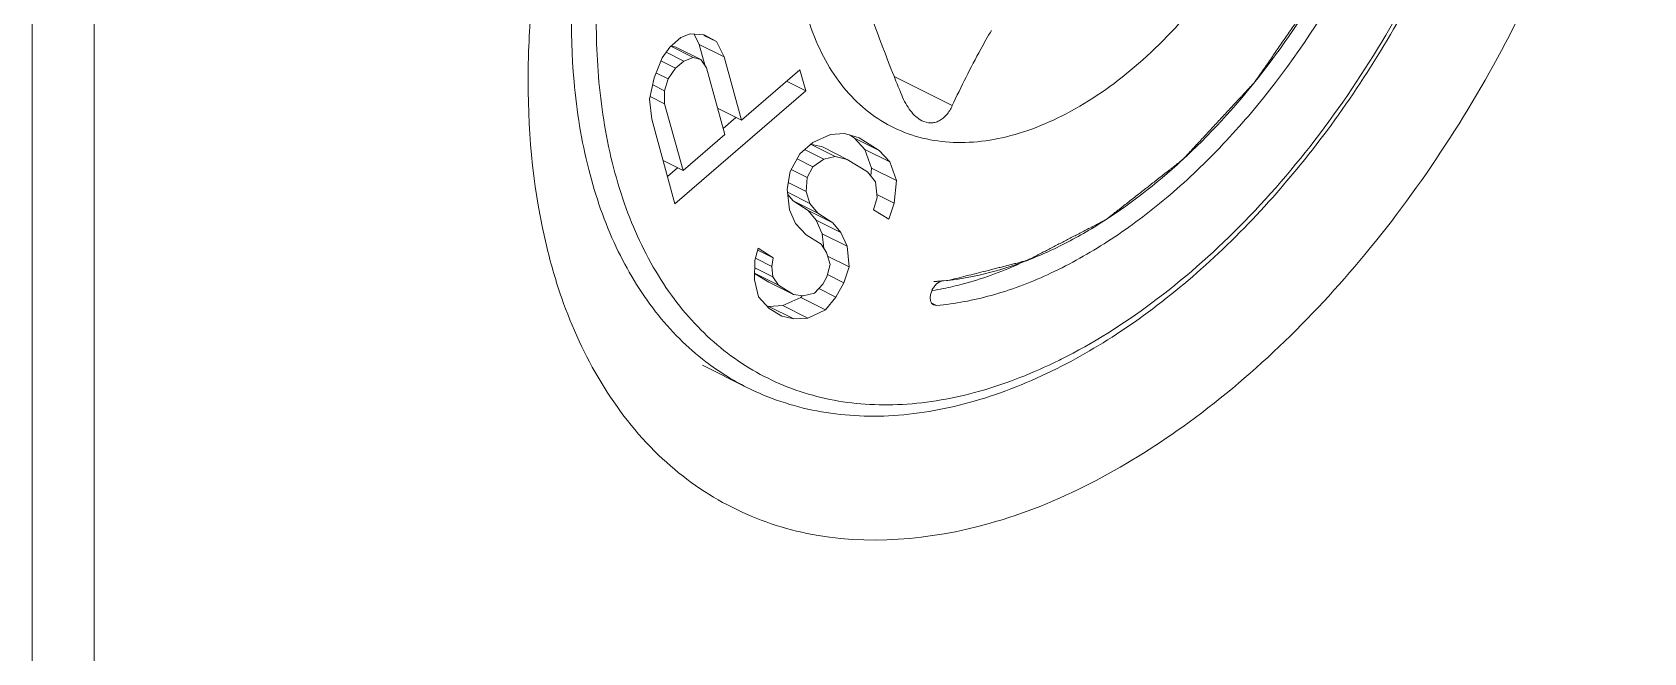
# Model space of a CAD drawing. Header units: millimetres. Extents: x 1177 to 4147, y 93 to 2194.
# Drawn here: x 3561.72 to 3568.16, y 773.53 to 776.01 of the extents above; entities that cross this region are included whole.
import ezdxf

# ---------------------------------------------------------------- set-up
doc = ezdxf.new("R2010")
doc.units = ezdxf.units.MM
doc.header["$LTSCALE"] = 0.1
doc.layers.get('0').update_dxf_attribs({"lineweight": 13})

# ---------------------------------------------------------------- blocks, each defined once
blk = doc.blocks.new('01')
for p, q in [((4016.8879, 674.7706), (4016.8879, 1166.673)), ((4017.2415, 678.2525), (4017.2415, 1164.9588)), ((4020.5876, 690.9979), (4020.5241, 690.9432)), ((4020.5241, 690.9432), (4020.5876, 690.9979)), ((4020.6407, 691.0189), (4020.5876, 690.9979)), ((4020.5876, 690.9979), (4020.6407, 691.0189)), ((4020.7207, 691.0135), (4020.6407, 691.0189)), ((4020.6407, 691.0189), (4020.7207, 691.0135)), ((4020.6925, 690.9583), (4020.6628, 691.0174)), ((4020.7904, 690.9742), (4020.719, 691.0099)), ((4020.7904, 690.9742), (4020.7207, 691.0135)), ((4020.7207, 691.0135), (4020.7904, 690.9742)), ((4020.5241, 690.9432), (4020.482, 690.882)), ((4020.482, 690.882), (4020.5241, 690.9432)), ((4020.6048, 690.8638), (4020.5041, 690.9141)), ((4020.658, 690.8848), (4020.5304, 690.9486)), ((4020.5328, 690.9506), (4020.5593, 690.9427)), ((4020.7007, 690.872), (4020.5593, 690.9427)), ((4020.8339, 690.8875), (4020.6925, 690.9583)), ((4020.7263, 690.8353), (4020.6925, 690.9583)), ((4020.8339, 690.8875), (4020.7904, 690.9742)), ((4020.7904, 690.9742), (4020.8339, 690.8875)), ((4020.482, 690.882), (4020.4351, 690.767)), ((4020.4351, 690.767), (4020.482, 690.882)), ((4020.5572, 690.8227), (4020.4733, 690.8647)), ((4020.5572, 690.8227), (4020.5152, 690.7616)), ((4020.5152, 690.7616), (4020.5572, 690.8227)), ((4020.6048, 690.8638), (4020.5572, 690.8227)), ((4020.5572, 690.8227), (4020.6048, 690.8638)), ((4020.658, 690.8848), (4020.6048, 690.8638)), ((4020.6048, 690.8638), (4020.658, 690.8848)), ((4020.7007, 690.872), (4020.658, 690.8848)), ((4020.658, 690.8848), (4020.7007, 690.872)), ((4020.7332, 690.8255), (4020.7007, 690.872)), ((4020.7007, 690.872), (4020.7332, 690.8255)), ((4020.8381, 690.4441), (4020.7332, 690.8255)), ((4020.7332, 690.8255), (4020.8381, 690.4441)), ((4020.9333, 690.5262), (4020.8339, 690.8875)), ((4020.8339, 690.8875), (4020.9333, 690.5262)), ((4021.2665, 690.8137), (4020.9333, 690.5262)), ((4020.9333, 690.5262), (4021.2665, 690.8137)), ((4021.2997, 690.6933), (4021.2665, 690.8137)), ((4021.2665, 690.8137), (4021.2997, 690.6933)), ((4020.4351, 690.767), (4020.4096, 690.6457)), ((4020.4096, 690.6457), (4020.4351, 690.767)), ((4020.4945, 690.694), (4020.4269, 690.7278)), ((4020.5152, 690.7616), (4020.4489, 690.7947)), ((4020.5152, 690.7616), (4020.4945, 690.694)), ((4020.4945, 690.694), (4020.5152, 690.7616)), ((4021.2997, 690.6933), (4021.1903, 690.7479)), ((4022.1359, 690.6093), (4021.8051, 690.7748)), ((4020.4213, 690.5316), (4020.4096, 690.6457)), ((4020.4096, 690.6457), (4020.4213, 690.5316)), ((4020.4952, 690.6201), (4020.4129, 690.6613)), ((4020.4945, 690.694), (4020.4952, 690.6201)), ((4020.4952, 690.6201), (4020.4945, 690.694)), ((4021.2997, 690.6933), (4020.5539, 690.0498)), ((4020.5539, 690.0498), (4021.2997, 690.6933)), ((4020.6001, 690.2387), (4020.4952, 690.6201)), ((4020.4952, 690.6201), (4020.6001, 690.2387)), ((4020.9333, 690.5262), (4020.7967, 690.5945)), ((4020.8284, 690.4794), (4020.9013, 690.5422)), ((4020.5539, 690.0498), (4020.4213, 690.5316)), ((4020.4213, 690.5316), (4020.5539, 690.0498)), ((4020.8381, 690.4441), (4020.6001, 690.2387)), ((4020.6001, 690.2387), (4020.8381, 690.4441)), ((4021.4422, 690.4452), (4021.3401, 690.3992)), ((4021.4422, 690.4452), (4021.3401, 690.3992)), ((4021.5218, 690.4503), (4021.4422, 690.4452)), ((4021.5218, 690.4503), (4021.4422, 690.4452)), ((4021.6045, 690.4258), (4021.5218, 690.4503)), ((4021.6045, 690.4258), (4021.5218, 690.4503)), ((4021.5774, 690.4246), (4021.5497, 690.442)), ((4021.3401, 690.3992), (4021.2666, 690.3351)), ((4021.3401, 690.3992), (4021.2666, 690.3351)), ((4021.4034, 690.3042), (4021.2939, 690.3589)), ((4021.3274, 690.3889), (4021.3958, 690.3735)), ((4021.4688, 690.3182), (4021.3274, 690.3889)), ((4021.5372, 690.3028), (4021.3958, 690.3735)), ((4021.7189, 690.3539), (4021.5774, 690.4246)), ((4021.6377, 690.3591), (4021.5774, 690.4246)), ((4021.7189, 690.3539), (4021.6045, 690.4258)), ((4021.7189, 690.3539), (4021.6045, 690.4258)), ((4021.7791, 690.2884), (4021.6377, 690.3591)), ((4021.6755, 690.2526), (4021.6377, 690.3591)), ((4021.7791, 690.2884), (4021.7189, 690.3539)), ((4021.7791, 690.2884), (4021.7189, 690.3539)), ((4020.6001, 690.2387), (4020.4863, 690.2956)), ((4021.2666, 690.3351), (4021.2105, 690.2326)), ((4021.2666, 690.3351), (4021.2105, 690.2326)), ((4021.3412, 690.2606), (4021.2518, 690.3054)), ((4021.3075, 690.1991), (4021.3412, 690.2606)), ((4021.3075, 690.1991), (4021.3412, 690.2606)), ((4021.3412, 690.2606), (4021.4034, 690.3042)), ((4021.3412, 690.2606), (4021.4034, 690.3042)), ((4021.4034, 690.3042), (4021.4688, 690.3182)), ((4021.4034, 690.3042), (4021.4688, 690.3182)), ((4021.4688, 690.3182), (4021.5372, 690.3028)), ((4021.4688, 690.3182), (4021.5372, 690.3028)), ((4021.5372, 690.3028), (4021.6516, 690.2308)), ((4021.5372, 690.3028), (4021.6516, 690.2308)), ((4021.817, 690.1819), (4021.7791, 690.2884)), ((4021.817, 690.1819), (4021.7791, 690.2884)), ((4020.511, 690.2056), (4020.568, 690.2548)), ((4021.2105, 690.2326), (4021.1943, 690.1325)), ((4021.2105, 690.2326), (4021.1943, 690.1325)), ((4021.3025, 690.1196), (4021.2005, 690.1706)), ((4021.3075, 690.1991), (4021.2166, 690.2446)), ((4021.3025, 690.1196), (4021.3075, 690.1991)), ((4021.3025, 690.1196), (4021.3075, 690.1991)), ((4021.6516, 690.2308), (4021.6975, 690.1743)), ((4021.6516, 690.2308), (4021.6975, 690.1743)), ((4021.6709, 690.207), (4021.6755, 690.2526)), ((4021.817, 690.1819), (4021.6755, 690.2526)), ((4021.6975, 690.1743), (4021.7068, 690.0858)), ((4021.6975, 690.1743), (4021.7068, 690.0858)), ((4021.8038, 690.0523), (4021.817, 690.1819)), ((4021.8038, 690.0523), (4021.817, 690.1819)), ((4021.1943, 690.1325), (4021.2066, 690.0145)), ((4021.1943, 690.1325), (4021.2066, 690.0145)), ((4021.3229, 690.0516), (4021.1961, 690.115)), ((4021.2275, 690.0658), (4021.1974, 690.1028)), ((4021.3229, 690.0516), (4021.3025, 690.1196)), ((4021.3229, 690.0516), (4021.3025, 690.1196)), ((4021.7068, 690.0858), (4021.6874, 690.0153)), ((4021.7068, 690.0858), (4021.6874, 690.0153)), ((4021.8038, 690.0523), (4021.7051, 690.1017)), ((4021.2066, 690.0145), (4021.2413, 689.9375)), ((4021.2066, 690.0145), (4021.2413, 689.9375)), ((4021.3689, 689.9951), (4021.2275, 690.0658)), ((4021.3133, 690.0118), (4021.2275, 690.0658)), ((4021.4547, 689.9411), (4021.3133, 690.0118)), ((4021.3592, 689.9554), (4021.3133, 690.0118)), ((4021.3689, 689.9951), (4021.3229, 690.0516)), ((4021.3689, 689.9951), (4021.3229, 690.0516)), ((4021.4547, 689.9411), (4021.3689, 689.9951)), ((4021.4547, 689.9411), (4021.3689, 689.9951)), ((4021.6874, 690.0153), (4021.7732, 689.9613)), ((4021.6874, 690.0153), (4021.7732, 689.9613)), ((4021.7732, 689.9613), (4021.8038, 690.0523)), ((4021.7732, 689.9613), (4021.8038, 690.0523)), ((4021.2413, 689.9375), (4021.3016, 689.872)), ((4021.2413, 689.9375), (4021.3016, 689.872)), ((4021.5007, 689.8846), (4021.3592, 689.9554)), ((4021.394, 689.8784), (4021.3592, 689.9554)), ((4021.5007, 689.8846), (4021.4547, 689.9411)), ((4021.5007, 689.8846), (4021.4547, 689.9411)), ((4021.3016, 689.872), (4021.3874, 689.8181)), ((4021.3016, 689.872), (4021.3874, 689.8181)), ((4021.3874, 689.8181), (4021.4191, 689.7706)), ((4021.3874, 689.8181), (4021.4191, 689.7706)), ((4021.5354, 689.8076), (4021.394, 689.8784)), ((4021.4027, 689.7951), (4021.394, 689.8784)), ((4021.5354, 689.8076), (4021.5007, 689.8846)), ((4021.5354, 689.8076), (4021.5007, 689.8846)), ((4021.5477, 689.6896), (4021.5354, 689.8076)), ((4021.5477, 689.6896), (4021.5354, 689.8076)), ((4021.0097, 689.7248), (4021.0078, 689.6158)), ((4021.0097, 689.7248), (4021.0078, 689.6158)), ((4021.0291, 689.7954), (4021.0097, 689.7248)), ((4021.0291, 689.7954), (4021.0097, 689.7248)), ((4021.1067, 689.6914), (4021.0134, 689.7381)), ((4021.1149, 689.7414), (4021.0264, 689.7856)), ((4021.1149, 689.7414), (4021.0291, 689.7954)), ((4021.1149, 689.7414), (4021.0291, 689.7954)), ((4021.1067, 689.6914), (4021.1149, 689.7414)), ((4021.1067, 689.6914), (4021.1149, 689.7414)), ((4021.4191, 689.7706), (4021.4395, 689.7026)), ((4021.4191, 689.7706), (4021.4395, 689.7026)), ((4021.5477, 689.6896), (4021.4249, 689.751)), ((4021.0078, 689.6158), (4021.0313, 689.5183)), ((4021.0078, 689.6158), (4021.0313, 689.5183)), ((4021.1446, 689.5849), (4021.0084, 689.653)), ((4021.0889, 689.6016), (4021.0084, 689.6523)), ((4021.1129, 689.6324), (4021.009, 689.6843)), ((4021.1129, 689.6324), (4021.1067, 689.6914)), ((4021.1129, 689.6324), (4021.1067, 689.6914)), ((4021.1446, 689.5849), (4021.1129, 689.6324)), ((4021.1446, 689.5849), (4021.1129, 689.6324)), ((4021.4202, 689.632), (4021.3977, 689.591)), ((4021.4202, 689.632), (4021.3977, 689.591)), ((4021.4395, 689.7026), (4021.4202, 689.632)), ((4021.4395, 689.7026), (4021.4202, 689.632)), ((4021.5172, 689.5986), (4021.4238, 689.6453)), ((4021.5172, 689.5986), (4021.5477, 689.6896)), ((4021.5172, 689.5986), (4021.5477, 689.6896)), ((4022.0858, 689.6098), (4022.1194, 689.6133)), ((4021.2303, 689.5309), (4021.0889, 689.6016)), ((4021.2303, 689.5309), (4021.1446, 689.5849)), ((4021.2303, 689.5309), (4021.1446, 689.5849)), ((4021.2845, 689.5244), (4021.2303, 689.5309)), ((4021.2845, 689.5244), (4021.2303, 689.5309)), ((4021.2717, 689.5142), (4021.2818, 689.5266)), ((4021.3498, 689.5385), (4021.2845, 689.5244)), ((4021.3498, 689.5385), (4021.2845, 689.5244)), ((4021.3977, 689.591), (4021.3498, 689.5385)), ((4021.3977, 689.591), (4021.3498, 689.5385)), ((4021.4723, 689.5165), (4021.3744, 689.5655)), ((4021.4723, 689.5165), (4021.5172, 689.5986)), ((4021.4723, 689.5165), (4021.5172, 689.5986)), ((4022.08, 689.6093), (4022.0858, 689.6098)), ((4021.0313, 689.5183), (4021.0916, 689.4528)), ((4021.0313, 689.5183), (4021.0916, 689.4528)), ((4021.08, 689.4654), (4021.09, 689.4631)), ((4021.09, 689.4631), (4021.1696, 689.4681)), ((4021.2314, 689.3924), (4021.09, 689.4631)), ((4021.0916, 689.4528), (4021.163, 689.4079)), ((4021.0916, 689.4528), (4021.163, 689.4079)), ((4021.1696, 689.4681), (4021.2717, 689.5142)), ((4021.3111, 689.3974), (4021.1696, 689.4681)), ((4021.4131, 689.4435), (4021.2717, 689.5142)), ((4021.3111, 689.3974), (4021.4131, 689.4435)), ((4021.3111, 689.3974), (4021.4131, 689.4435)), ((4021.4131, 689.4435), (4021.4723, 689.5165)), ((4021.4131, 689.4435), (4021.4723, 689.5165)), ((4022.0464, 689.4693), (4022.0197, 689.4826)), ((4022.0464, 689.4693), (4022.0297, 689.4722)), ((4021.163, 689.4079), (4021.2314, 689.3924)), ((4021.163, 689.4079), (4021.2314, 689.3924)), ((4021.2314, 689.3924), (4021.3111, 689.3974)), ((4021.2314, 689.3924), (4021.3111, 689.3974)), ((4020.9644, 689.0018), (4020.7109, 689.1286))]:
    blk.add_line(p, q)
for centre, radius, start, end in [((4021.7465, 691.2594), 1.7269, 279.21284, 281.29787), ((4021.4231, 691.8298), 2.9823, 295.68553, 296.56658), ((4021.6192, 690.3093), 1.4623, 232.56694, 243.39728)]:
    blk.add_arc(centre, radius, start, end)
for points, knots in [([(4024.408, 695.8889), (4024.52, 695.8329), (4024.7342, 695.6896), (4024.9995, 695.3979), (4025.2056, 695.0383), (4025.3495, 694.6211), (4025.43, 694.1563), (4025.4467, 693.654), (4025.3999, 693.125), (4025.2911, 692.5809), (4025.1229, 692.0337), (4024.8992, 691.496), (4024.6253, 690.9798), (4024.3072, 690.497), (4023.9522, 690.0586), (4023.568, 689.6744), (4023.1632, 689.3534), (4022.8757, 689.1807), (4022.7309, 689.1083)], [0, 0, 0, 0, 0.046374, 0.094191, 0.144678, 0.198693, 0.256662, 0.318598, 0.384166, 0.452757, 0.523561, 0.595631, 0.66795, 0.739486, 0.809251, 0.876361, 0.940103, 1, 1, 1, 1]), ([(4022.7569, 689.1624), (4022.9384, 689.2532), (4023.2982, 689.4803), (4023.7923, 689.9156), (4024.2472, 690.4442), (4024.646, 691.0464), (4024.9739, 691.6997), (4025.2187, 692.3797), (4025.3711, 693.0611), (4025.4253, 693.7187), (4025.3789, 694.3286), (4025.2326, 694.8688), (4025.0243, 695.2526), (4024.8124, 695.4977), (4024.6364, 695.6481), (4024.4418, 695.7669), (4024.2308, 695.853), (4024.0055, 695.9053), (4023.6831, 695.93), (4023.2518, 695.8695), (4022.9219, 695.7401), (4022.7569, 695.6576)], [0, 0, 0, 0, 0.063265, 0.131823, 0.204585, 0.280032, 0.356417, 0.431911, 0.504761, 0.573445, 0.636852, 0.694489, 0.746724, 0.771287, 0.795134, 0.818602, 0.84206, 0.865879, 0.890399, 0.942508, 1, 1, 1, 1]), ([(4021.5543, 694.7031), (4021.4262, 694.5592), (4021.1825, 694.2531), (4020.8632, 693.756), (4020.5913, 693.225), (4020.3738, 692.6736), (4020.2161, 692.1156), (4020.1221, 691.5647), (4020.0943, 691.0348), (4020.1214, 690.6918), (4020.1474, 690.5282)], [0, 0, 0, 0, 0.127491, 0.258267, 0.390299, 0.521487, 0.64978, 0.77329, 0.890419, 1, 1, 1, 1]), ([(4022.0464, 689.4693), (4022.1518, 689.4785), (4022.369, 689.52), (4022.6906, 689.6405), (4023.0127, 689.8184), (4023.329, 690.0498), (4023.6333, 690.3299), (4024.0193, 690.7661), (4024.4317, 691.3931), (4024.7307, 692.0848), (4024.8894, 692.6564), (4024.9634, 693.0766), (4024.9917, 693.4834), (4024.9687, 693.9782), (4024.8829, 694.3344), (4024.7882, 694.5448)], [0, 0, 0, 0, 0.049411, 0.10258, 0.159713, 0.220696, 0.28513, 0.352417, 0.492284, 0.633465, 0.702331, 0.76887, 0.832367, 0.892274, 1, 1, 1, 1]), ([(4021.086, 694.3427), (4020.8915, 694.0724), (4020.5475, 693.4986), (4020.237, 692.7272), (4020.0707, 692.0961), (4019.9672, 691.4925), (4019.9526, 691.0385), (4019.9784, 690.7467)], [0, 0, 0, 0, 0.260591, 0.521022, 0.64786, 0.770696, 1, 1, 1, 1]), ([(4026.0803, 693.9303), (4026.0803, 693.4497), (4025.9328, 692.4507), (4025.3842, 691.03), (4024.5583, 689.7553), (4023.8381, 689.0549), (4023.4507, 688.7776)], [0, 0, 0, 0, 0.241612, 0.501416, 0.760461, 1, 1, 1, 1]), ([(4022.0802, 689.6093), (4022.241, 689.6234), (4022.487, 689.6859), (4022.7993, 689.8281), (4023.1279, 690.0233), (4023.5239, 690.3475), (4023.9485, 690.8298), (4024.3135, 691.391), (4024.6007, 692.003), (4024.7956, 692.6354), (4024.86, 693.0654), (4024.8724, 693.2755)], [0, 0, 0, 0, 0.098298, 0.151974, 0.208695, 0.330535, 0.461657, 0.598465, 0.736688, 0.871895, 1, 1, 1, 1]), ([(4024.2772, 693.1701), (4024.2772, 693.0021), (4024.2392, 692.6538), (4024.0901, 692.1403), (4023.856, 691.6439), (4023.5516, 691.1964), (4023.1964, 690.826), (4022.8657, 690.5941), (4022.5958, 690.4727), (4022.4014, 690.4166), (4022.2125, 690.3937), (4022.0894, 690.4014), (4022.0306, 690.4111)], [0, 0, 0, 0, 0.128809, 0.266666, 0.408304, 0.547874, 0.679834, 0.799848, 0.854727, 0.906117, 0.954336, 1, 1, 1, 1]), ([(4022.1194, 689.6133), (4022.1378, 689.6179), (4022.1746, 689.6273), (4022.2299, 689.6413), (4022.2851, 689.6553), (4022.3312, 689.6669), (4022.368, 689.6762), (4022.3956, 689.6832), (4022.4232, 689.6902), (4022.4509, 689.6972), (4022.4739, 689.7031), (4022.4923, 689.7077), (4022.5061, 689.7112), (4022.5176, 689.7141), (4022.5268, 689.7165), (4022.5337, 689.7182), (4022.5406, 689.72), (4022.5464, 689.7214), (4022.551, 689.7226), (4022.5539, 689.7233), (4022.5562, 689.7239), (4022.5579, 689.7243), (4022.5593, 689.7247), (4022.5604, 689.725), (4022.5609, 689.7251), (4022.5614, 689.7252), (4022.5618, 689.7255), (4022.5624, 689.7257), (4022.5634, 689.7263), (4022.5649, 689.727), (4022.5666, 689.728), (4022.569, 689.7292), (4022.5719, 689.7307), (4022.5766, 689.7331), (4022.5825, 689.7362), (4022.5895, 689.7398), (4022.5966, 689.7434), (4022.606, 689.7483), (4022.6177, 689.7544), (4022.6318, 689.7617), (4022.6506, 689.7714), (4022.6741, 689.7835), (4022.7022, 689.7981), (4022.7304, 689.8127), (4022.7586, 689.8273), (4022.7962, 689.8467), (4022.8337, 689.8661), (4022.8713, 689.8856), (4022.8995, 689.9001), (4022.9229, 689.9123), (4022.9417, 689.922), (4022.9558, 689.9293), (4022.9675, 689.9354), (4022.9769, 689.9402), (4022.984, 689.9439), (4022.991, 689.9475), (4022.9969, 689.9505), (4023.0016, 689.953), (4023.0045, 689.9545), (4023.0069, 689.9557), (4023.0086, 689.9566), (4023.0101, 689.9574), (4023.0111, 689.9579), (4023.0117, 689.9582), (4023.0122, 689.9584), (4023.0126, 689.9588), (4023.0132, 689.9592), (4023.0142, 689.96), (4023.0156, 689.9611), (4023.0173, 689.9625), (4023.0196, 689.9643), (4023.0225, 689.9665), (4023.027, 689.9701), (4023.0327, 689.9746), (4023.0396, 689.9799), (4023.0465, 689.9853), (4023.0556, 689.9925), (4023.0671, 690.0014), (4023.0808, 690.0122), (4023.0991, 690.0265), (4023.122, 690.0444), (4023.1494, 690.0659), (4023.186, 690.0946), (4023.2318, 690.1304), (4023.2775, 690.1662), (4023.3142, 690.1949), (4023.3416, 690.2164), (4023.3645, 690.2343), (4023.3828, 690.2486), (4023.3965, 690.2594), (4023.408, 690.2684), (4023.4171, 690.2755), (4023.424, 690.2809), (4023.4308, 690.2863), (4023.4366, 690.2907), (4023.4411, 690.2943), (4023.4446, 690.297), (4023.4474, 690.2993), (4023.4494, 690.3008), (4023.4506, 690.3017), (4023.4514, 690.3023), (4023.4522, 690.3033), (4023.4533, 690.3044), (4023.4551, 690.3064), (4023.4578, 690.3092), (4023.461, 690.3127), (4023.4652, 690.3173), (4023.4705, 690.323), (4023.4769, 690.3298), (4023.4833, 690.3367), (4023.4918, 690.3458), (4023.5024, 690.3573), (4023.5152, 690.371), (4023.5322, 690.3893), (4023.5534, 690.4122), (4023.5789, 690.4396), (4023.6129, 690.4762), (4023.6554, 690.522), (4023.6979, 690.5677), (4023.7318, 690.6043), (4023.7573, 690.6317), (4023.7786, 690.6546), (4023.7956, 690.6729), (4023.8083, 690.6866), (4023.819, 690.6981), (4023.8274, 690.7072), (4023.8338, 690.7141), (4023.8402, 690.7209), (4023.8455, 690.7267), (4023.8498, 690.7312), (4023.8529, 690.7347), (4023.8556, 690.7375), (4023.8575, 690.7395), (4023.8585, 690.7407), (4023.8593, 690.7415), (4023.86, 690.7426), (4023.861, 690.7439), (4023.8626, 690.7463), (4023.865, 690.7497), (4023.8678, 690.7538), (4023.8716, 690.7593), (4023.8764, 690.7661), (4023.882, 690.7742), (4023.8877, 690.7824), (4023.8953, 690.7933), (4023.9047, 690.807), (4023.9161, 690.8233), (4023.9313, 690.8451), (4023.9502, 690.8724), (4023.9729, 690.9051), (4024.0032, 690.9487), (4024.041, 691.0033), (4024.0789, 691.0578), (4024.1092, 691.1014), (4024.1319, 691.1341), (4024.1508, 691.1614), (4024.166, 691.1832), (4024.1773, 691.1995), (4024.1887, 691.2159), (4024.1982, 691.2295), (4024.2057, 691.2404), (4024.2105, 691.2473), (4024.2143, 691.2527), (4024.2171, 691.2568), (4024.2195, 691.2602), (4024.2211, 691.2626), (4024.2221, 691.264), (4024.2228, 691.265), (4024.2233, 691.2661), (4024.2241, 691.2676), (4024.2254, 691.2702), (4024.2273, 691.2738), (4024.2296, 691.2783), (4024.2326, 691.2842), (4024.2364, 691.2916), (4024.2425, 691.3034), (4024.2501, 691.3182), (4024.2591, 691.3359), (4024.2682, 691.3536), (4024.2804, 691.3773), (4024.2955, 691.4068), (4024.3137, 691.4423), (4024.3379, 691.4895), (4024.3682, 691.5486), (4024.3985, 691.6077), (4024.4228, 691.655), (4024.441, 691.6904), (4024.4561, 691.72), (4024.4682, 691.7436), (4024.4773, 691.7613), (4024.4864, 691.7791), (4024.494, 691.7938), (4024.5001, 691.8057), (4024.5039, 691.8131), (4024.5069, 691.819), (4024.5092, 691.8234), (4024.5111, 691.8271), (4024.5124, 691.8297), (4024.5131, 691.8312), (4024.5138, 691.8322), (4024.5141, 691.8334), (4024.5147, 691.835), (4024.5156, 691.8377), (4024.517, 691.8415), (4024.5187, 691.8462), (4024.5209, 691.8523), (4024.5236, 691.8601), (4024.528, 691.8724), (4024.5335, 691.8879), (4024.5402, 691.9064), (4024.5468, 691.925), (4024.5556, 691.9497), (4024.5666, 691.9806), (4024.5798, 692.0177), (4024.5975, 692.0671), (4024.6195, 692.1289), (4024.6415, 692.1908), (4024.6592, 692.2402), (4024.6724, 692.2773), (4024.6834, 692.3082), (4024.6922, 692.3329), (4024.6988, 692.3515), (4024.7055, 692.37), (4024.711, 692.3855), (4024.7154, 692.3978), (4024.7181, 692.4055), (4024.7203, 692.4117), (4024.722, 692.4164), (4024.7234, 692.4202), (4024.7243, 692.4229), (4024.7249, 692.4245), (4024.7253, 692.4256), (4024.7255, 692.4268), (4024.7259, 692.4284), (4024.7264, 692.4311), (4024.7272, 692.435), (4024.7282, 692.4397), (4024.7295, 692.4459), (4024.7311, 692.4537), (4024.7337, 692.4662), (4024.7369, 692.4818), (4024.7407, 692.5006), (4024.7446, 692.5193), (4024.7497, 692.5443), (4024.7562, 692.5755), (4024.7639, 692.613), (4024.7742, 692.6629), (4024.7871, 692.7254), (4024.8025, 692.8003), (4024.818, 692.8753), (4024.8334, 692.9502), (4024.8437, 693.0002), (4024.8488, 693.0251)], [0, 0, 0, 0, 0.015625, 0.03125, 0.046875, 0.0625, 0.070312, 0.078125, 0.085938, 0.09375, 0.101562, 0.105469, 0.109375, 0.113281, 0.115234, 0.117188, 0.119141, 0.121094, 0.12207, 0.123047, 0.123535, 0.124023, 0.124512, 0.124756, 0.124878, 0.125, 0.125122, 0.125244, 0.125488, 0.125977, 0.126465, 0.126953, 0.12793, 0.128906, 0.130859, 0.132812, 0.134766, 0.136719, 0.140625, 0.144531, 0.148438, 0.15625, 0.164062, 0.171875, 0.179688, 0.1875, 0.203125, 0.210938, 0.21875, 0.226562, 0.230469, 0.234375, 0.238281, 0.240234, 0.242188, 0.244141, 0.246094, 0.24707, 0.248047, 0.248535, 0.249023, 0.249512, 0.249756, 0.249878, 0.25, 0.250122, 0.250244, 0.250488, 0.250977, 0.251465, 0.251953, 0.25293, 0.253906, 0.255859, 0.257812, 0.259766, 0.261719, 0.265625, 0.269531, 0.273438, 0.28125, 0.289062, 0.296875, 0.3125, 0.328125, 0.335938, 0.34375, 0.351562, 0.355469, 0.359375, 0.363281, 0.365234, 0.367188, 0.369141, 0.371094, 0.37207, 0.373047, 0.374023, 0.374512, 0.374756, 0.375, 0.375244, 0.375488, 0.375977, 0.376953, 0.37793, 0.378906, 0.380859, 0.382812, 0.384766, 0.386719, 0.390625, 0.394531, 0.398438, 0.40625, 0.414062, 0.421875, 0.4375, 0.453125, 0.460938, 0.46875, 0.476562, 0.480469, 0.484375, 0.488281, 0.490234, 0.492188, 0.494141, 0.496094, 0.49707, 0.498047, 0.499023, 0.499512, 0.499756, 0.5, 0.500244, 0.500488, 0.500977, 0.501953, 0.50293, 0.503906, 0.505859, 0.507812, 0.509766, 0.511719, 0.515625, 0.519531, 0.523438, 0.53125, 0.539062, 0.546875, 0.5625, 0.578125, 0.585938, 0.59375, 0.601562, 0.605469, 0.609375, 0.613281, 0.617188, 0.619141, 0.621094, 0.62207, 0.623047, 0.624023, 0.624512, 0.624756, 0.625, 0.625244, 0.625488, 0.625977, 0.626953, 0.62793, 0.628906, 0.630859, 0.632812, 0.636719, 0.640625, 0.644531, 0.648438, 0.65625, 0.664062, 0.671875, 0.6875, 0.703125, 0.710938, 0.71875, 0.726562, 0.730469, 0.734375, 0.738281, 0.742188, 0.744141, 0.746094, 0.74707, 0.748047, 0.749023, 0.749512, 0.749756, 0.75, 0.750244, 0.750488, 0.750977, 0.751953, 0.75293, 0.753906, 0.755859, 0.757812, 0.761719, 0.765625, 0.769531, 0.773438, 0.78125, 0.789062, 0.796875, 0.8125, 0.828125, 0.835938, 0.84375, 0.851562, 0.855469, 0.859375, 0.863281, 0.867188, 0.869141, 0.871094, 0.87207, 0.873047, 0.874023, 0.874512, 0.874756, 0.875, 0.875244, 0.875488, 0.875977, 0.876953, 0.87793, 0.878906, 0.880859, 0.882812, 0.886719, 0.890625, 0.894531, 0.898438, 0.90625, 0.914062, 0.921875, 0.9375, 0.953125, 0.96875, 0.984375, 1, 1, 1, 1]), ([(4022.0306, 690.4111), (4021.9736, 690.4206), (4021.8617, 690.4508), (4021.707, 690.531), (4021.5708, 690.6437), (4021.4556, 690.7864), (4021.3631, 690.9563), (4021.2689, 691.2232), (4021.2412, 691.4428), (4021.2373, 691.5928)], [0, 0, 0, 0, 0.112144, 0.222945, 0.335495, 0.452637, 0.576612, 0.708875, 1, 1, 1, 1]), ([(4019.7163, 690.7483), (4019.7163, 690.7963), (4019.7194, 690.9927), (4019.734, 691.1889), (4019.7509, 691.3363)], [0, 0, 0, 0, 0.244332, 1, 1, 1, 1]), ([(4021.8474, 690.6691), (4021.8298, 690.712), (4021.7611, 690.882), (4021.6964, 691.0538), (4021.652, 691.1835)], [0, 0, 0, 0, 0.252572, 1, 1, 1, 1]), ([(4022.3589, 691.0371), (4022.3381, 691.002), (4022.2584, 690.8623), (4022.1865, 690.7182), (4022.1359, 690.6093)], [0, 0, 0, 0, 0.253652, 1, 1, 1, 1]), ([(4019.9081, 689.5117), (4019.8758, 689.6045), (4019.7585, 690.0066), (4019.7163, 690.4284), (4019.7163, 690.7483)], [0, 0, 0, 0, 0.235162, 1, 1, 1, 1]), ([(4019.9784, 690.7467), (4019.9934, 690.5775), (4020.0454, 690.2539), (4020.1995, 689.8072), (4020.3905, 689.4879), (4020.5755, 689.2781), (4020.6774, 689.1887), (4020.7304, 689.1481)], [0, 0, 0, 0, 0.280678, 0.538835, 0.776684, 0.889751, 1, 1, 1, 1]), ([(4021.9627, 690.5233), (4021.9371, 690.5361), (4021.903, 690.5687), (4021.869, 690.6215), (4021.8542, 690.6527), (4021.8474, 690.6691)], [0, 0, 0, 0, 0.453872, 0.717726, 1, 1, 1, 1]), ([(4022.1359, 690.6093), (4022.1272, 690.5906), (4022.107, 690.5569), (4022.0702, 690.5252), (4022.0375, 690.5127), (4022.0037, 690.5086), (4021.978, 690.5157), (4021.9627, 690.5233)], [0, 0, 0, 0, 0.285229, 0.534625, 0.650237, 0.763798, 1, 1, 1, 1]), ([(4020.1474, 690.5282), (4020.1733, 690.3657), (4020.2474, 690.0573), (4020.4103, 689.7032), (4020.5768, 689.4642), (4020.7157, 689.3102), (4020.8699, 689.1791), (4021.0385, 689.0722), (4021.2199, 688.9902), (4021.4127, 688.9338), (4021.6154, 688.9035), (4021.9019, 688.8979), (4022.2796, 688.9604), (4022.5702, 689.0722), (4022.7157, 689.1422)], [0, 0, 0, 0, 0.140907, 0.270048, 0.330899, 0.389747, 0.447134, 0.503687, 0.560085, 0.61702, 0.675146, 0.735047, 0.861785, 1, 1, 1, 1]), ([(4022.0848, 689.566), (4022.1207, 689.5731), (4022.2686, 689.6074), (4022.4122, 689.6594), (4022.5175, 689.7064)], [0, 0, 0, 0, 0.240942, 1, 1, 1, 1]), ([(4022.0297, 689.4722), (4022.0249, 689.4746), (4022.016, 689.4833), (4022.0099, 689.502), (4022.0101, 689.5243), (4022.0161, 689.5481), (4022.0275, 689.571), (4022.0463, 689.5949), (4022.0666, 689.6081), (4022.0802, 689.6093)], [0, 0, 0, 0, 0.093443, 0.201847, 0.329891, 0.473073, 0.621952, 0.765507, 1, 1, 1, 1]), ([(4022.0314, 689.6058), (4022.0348, 689.606), (4022.0418, 689.6064), (4022.0505, 689.607), (4022.0566, 689.6074), (4022.0597, 689.6077), (4022.0614, 689.6078), (4022.0628, 689.6079), (4022.0639, 689.608), (4022.0647, 689.608), (4022.0653, 689.6081), (4022.0657, 689.6081), (4022.066, 689.6081), (4022.0662, 689.6081), (4022.0666, 689.6082), (4022.0673, 689.6082), (4022.0684, 689.6083), (4022.0701, 689.6085), (4022.0723, 689.6087), (4022.0757, 689.6089), (4022.0783, 689.6092), (4022.08, 689.6093)], [0, 0, 0, 0, 0.25, 0.5, 0.625, 0.6875, 0.71875, 0.75, 0.78125, 0.796875, 0.8125, 0.820312, 0.828125, 0.832031, 0.835938, 0.84375, 0.859375, 0.875, 0.90625, 0.9375, 1, 1, 1, 1]), ([(4023.4507, 688.7776), (4023.1158, 688.5378), (4022.4361, 688.1687), (4021.4803, 688.0834), (4020.8413, 688.3113), (4020.2905, 688.7124), (4020.0235, 689.1803), (4019.9081, 689.5117)], [0, 0, 0, 0, 0.287669, 0.529806, 0.642155, 0.754919, 1, 1, 1, 1]), ([(4022.7309, 689.1083), (4022.5803, 689.033), (4022.2778, 688.9109), (4021.8829, 688.8373), (4021.5802, 688.8359), (4021.3642, 688.8623), (4021.1576, 688.9163), (4021.0271, 688.9705), (4020.9644, 689.0018)], [0, 0, 0, 0, 0.275556, 0.530421, 0.651633, 0.769627, 0.885381, 1, 1, 1, 1])]:
    blk.add_open_spline(points, degree=3, knots=knots)

msp = doc.modelspace()

# ---------------------------------------------------------------- block references
at = {"xscale": 0.7, "yscale": 0.7, "zscale": 0.7}
msp.add_blockref('01', (749.9034, 292.2903), dxfattribs=at)

doc.saveas('drawing.dxf')
